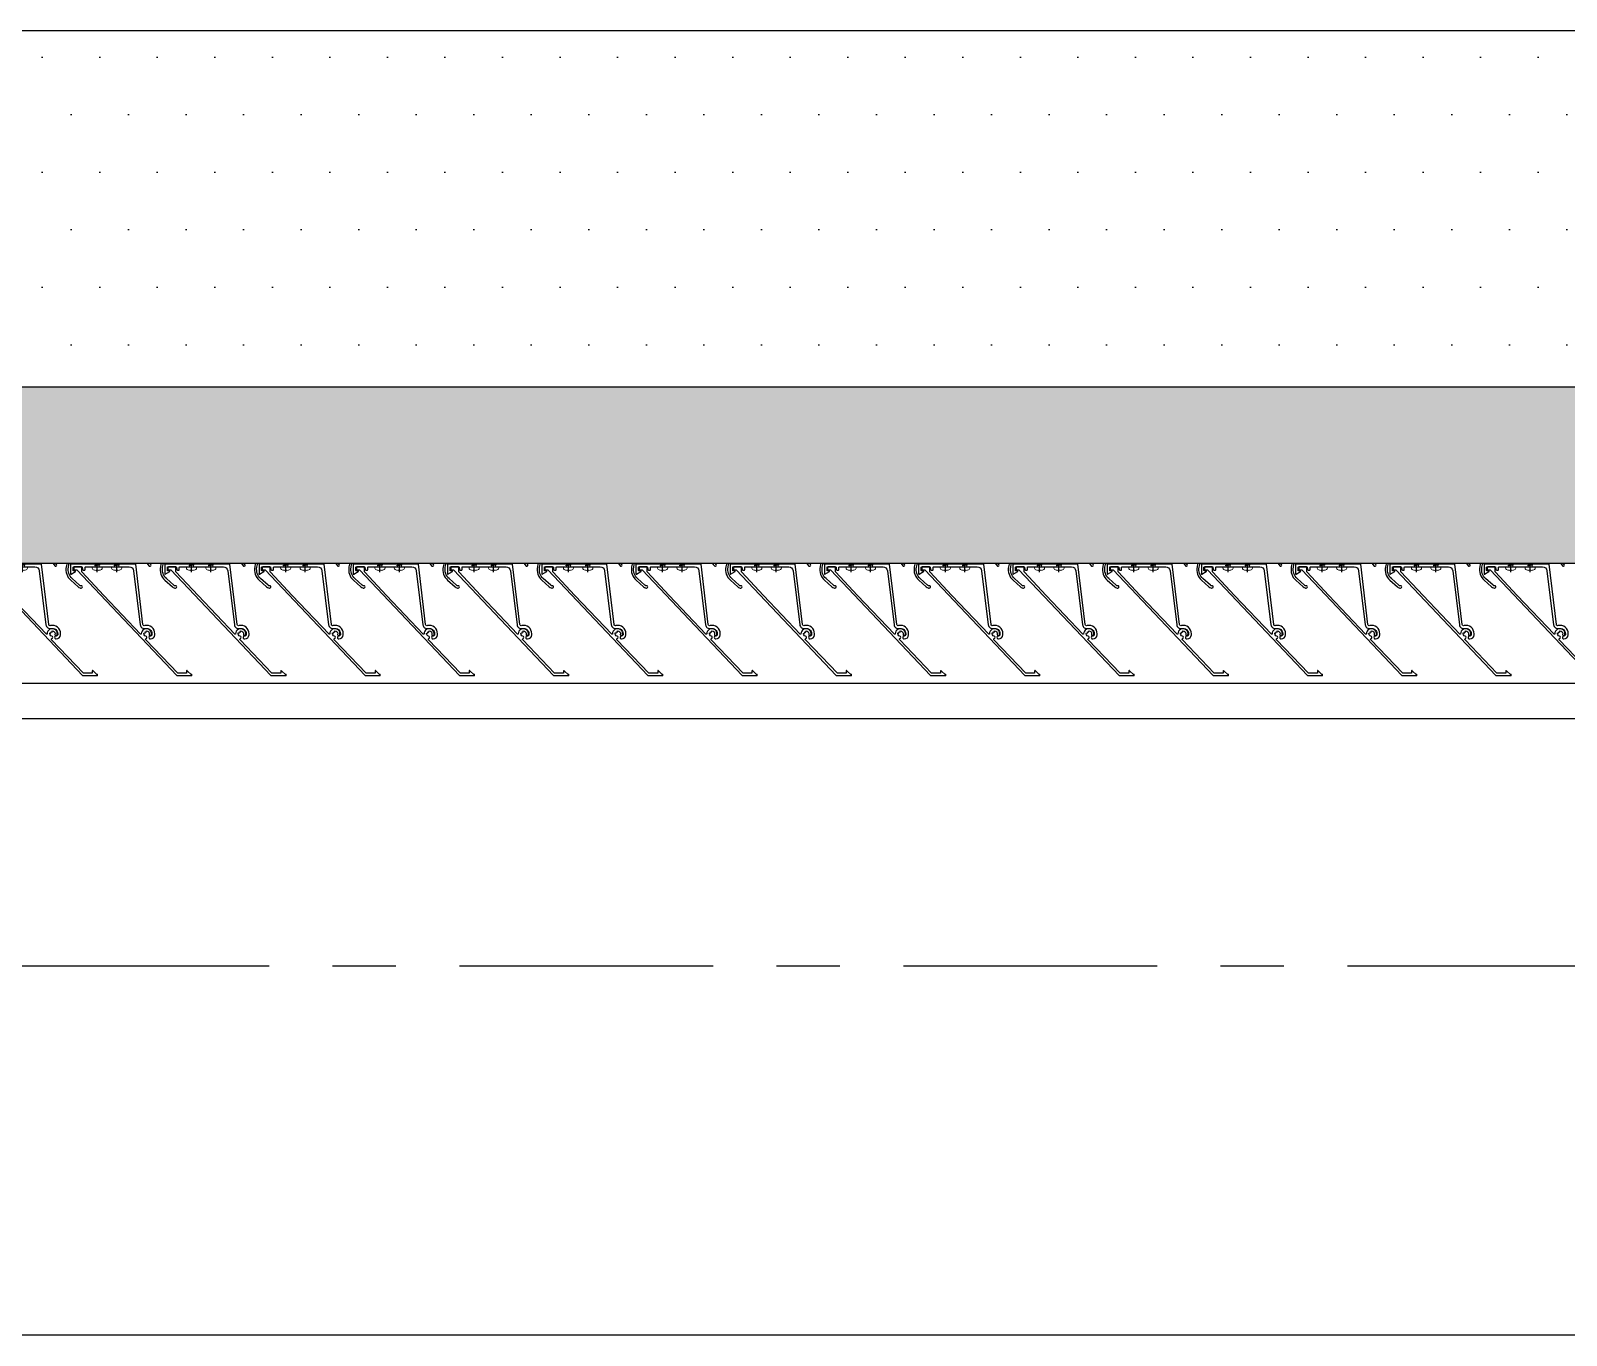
# Model space of a CAD drawing. Header units: millimetres. Extents: x -4391136 to -1798569, y -886572 to -291056.
# Drawn here: x -2462002 to -2460943, y -394066 to -393166 of the extents above; entities that cross this region are included whole.
import ezdxf
from ezdxf.enums import TextEntityAlignment as Align

# ---------------------------------------------------------------- set-up
doc = ezdxf.new("R2010")
doc.units = ezdxf.units.MM
doc.set_wipeout_variables(frame=1)
doc.linetypes.add('CENTER', pattern=[50.8, 31.75, -6.35, 6.35, -6.35])
doc.linetypes.add('TA_GL_000.70000', pattern=[1.925, 0.7, -0.175, 0.175, -0.175, 0.7])
for name, color, linetype in [('000 - 0_SYM_DWG_GRID-BUBBLE_MAIN_COLOR_1', 7, 'Continuous'), ('000 - 0_SYM_DWG_GRIDLINE_MAIN_COLOR_251', 7, 'Continuous'), ('000 - GRID', 7, 'CENTER'), ('010 - ASPG_ACCESSORIES_MAIN_COLOR_1', 7, 'Continuous'), ('010 - ASPG_EXTR_MAIN_COLOR_2', 7, 'Continuous'), ('010 - ASPG_FLASHING_HATCH_', 7, 'Continuous'), ('010 - ASPG_FLASHING_MAIN_COLOR_2', 7, 'Continuous'), ('010 - ASPG_FLASHING_MAIN_COLOR_4', 7, 'Continuous'), ('010 - ASPG_FLASHING_WIPEOUT_', 7, 'Continuous'), ('010 - ASPG_FRAMING_CUT_COLOR_4', 7, 'Continuous'), ('010 - ASPG_FRAMING_HATCH_', 7, 'Continuous'), ('010 - ASPG_FRAMING_MAIN_COLOR_1', 7, 'Continuous'), ('010 - ASPG_FRAMING_MAIN_COLOR_2', 7, 'Continuous'), ('010 - ASPG_FRAMING_SUB_COLOR_2', 7, 'Continuous'), ('010 - ASPG_FRAMING_WIPEOUT_', 7, 'Continuous'), ('_PP-Dim', 7, 'Continuous'), ('BOLT & SCREW', 7, 'Continuous'), ('Center Line', 7, 'CENTER'), ('Xref-C-1-PP17-AR-2214-01-B$0$A-FLOR-E', 7, 'Continuous'), ('Xref-C-1-PP17-AR-2214-01-B$0$A-ROOF', 7, 'Continuous'), ('Xref-C-1-PP17-AR-2214-01-B$0$A-ROOF-OTLN', 7, 'Continuous'), ('Xref-C-1-PP17-AR-2214-01-B$0$S-BEAM', 7, 'Continuous'), ('Xref-C-1-PP17-AR-2214-01-B$0$WALL-E', 7, 'Continuous')]:
    doc.layers.add(name, color=color, linetype=linetype)
doc.layers.add('010 - ASPG_EXTR_DEF_SUB', color=7, linetype='Continuous', plot=False)
doc.layers.add('12-GRID', color=7, linetype='CENTER', lineweight=13)
doc.layers.add('SCREW', color=7, linetype='Continuous', lineweight=5)
doc.styles.add('Arial', font='arial.ttf', dxfattribs={"height": 1500})
doc.styles.add('TA', font='', dxfattribs={"height": 4.5})
doc.styles.get('TA').set_extended_font_data('Cordia New')

# ---------------------------------------------------------------- blocks, each defined once
blk = doc.blocks.new('*U1279')
at = {"layer": '000 - 0_SYM_DWG_GRIDLINE_MAIN_COLOR_251', "color": 7, "linetype": 'ByBlock', "ltscale": 5}
blk.add_line((30, 0), (-560.5, 0), dxfattribs=at)
at = {"color": 7, "style": 'TA', "flags": 1}
blk.add_attdef('LOCATION', (6, -6), '', height=4.5, rotation=270, dxfattribs=at)
at = {"layer": '000 - 0_SYM_DWG_GRID-BUBBLE_MAIN_COLOR_1', "color": 7, "style": 'Arial'}
blk.add_attdef('GRID-HEAD', text='', height=4, rotation=180, dxfattribs=at).set_placement((73.75, 0), align=Align.MIDDLE_CENTER)
blk = doc.blocks.new('W-1-PP17-ENT2_REV00_20260526-152343_LOPF_MAIN_DIMS')
at = {"layer": '000 - GRID', "color": 7, "linetype": 'TA_GL_000.70000', "xscale": 50.00000000000036, "yscale": 50.00000000000036, "zscale": 50.00000000000036, "rotation": 180}
blk.add_blockref('*U1279', (-26525, -10600), dxfattribs=at)
blk = doc.blocks.new('W-1-PP17-ENT2_REV00_20260526-152612_EX_LOPF-1')
at = {"layer": 'Xref-C-1-PP17-AR-2214-01-B$0$A-FLOR-E', "color": 7}
for p, q in [((-15935, -10055), (-12850, -10055)), ((-12700, -10205), (-19734.5, -10205))]:
    blk.add_line(p, q, dxfattribs=at)
at = {"layer": 'Xref-C-1-PP17-AR-2214-01-B$0$A-ROOF', "color": 7}
for p, q in [((-10434.5, -10205), (-19734.5, -10205)), ((-23134.5, -10405), (-10434.5, -10405))]:
    blk.add_line(p, q, dxfattribs=at)
at = {"layer": 'Xref-C-1-PP17-AR-2214-01-B$0$A-ROOF-OTLN', "color": 7}
for p, q in [((-10434.5, -10429.8), (-23159.2, -10429.8)), ((-10434.5, -10855), (-23584.5, -10855))]:
    blk.add_line(p, q, dxfattribs=at)
at = {"layer": 'Xref-C-1-PP17-AR-2214-01-B$0$S-BEAM', "color": 7}
blk.add_line((-19235, -10205), (470, -10205), dxfattribs=at)
at = {"layer": 'Xref-C-1-PP17-AR-2214-01-B$0$WALL-E', "color": 7}
for p, q in [((-15935, -10055), (-12850, -10055)), ((-12700, -10205), (-19734.5, -10205))]:
    blk.add_line(p, q, dxfattribs=at)
blk = doc.blocks.new('*U1994')
at = {"color": 7}
blk.add_wipeout([(0, 0), (5485, 0), (5485, 119.925), (0, 119.925)], dxfattribs=at).dxf.layer = '010 - ASPG_FRAMING_WIPEOUT_'
at = {"layer": '010 - ASPG_FRAMING_MAIN_COLOR_1', "color": 7}
for p, q in [((5485, 119.925), (0, 119.925)), ((0, 114.85), (5485, 114.85)), ((0, 109.54), (5485, 109.54)), ((0, 10.385), (5485, 10.385)), ((0, 5.31), (5485, 5.31)), ((0, 0), (5485, 0))]:
    blk.add_line(p, q, dxfattribs=at)
blk = doc.blocks.new('*U3395')
at = {"layer": '12-GRID', "color": 7, "linetype": 'CENTER'}
for p, q in [((0, -6.2), (0, 2.2)), ((-4.2, -2), (4.2, -2))]:
    blk.add_line(p, q, dxfattribs=at)
at = {"layer": 'BOLT & SCREW', "color": 7}
for p, q in [((-0.6, -1.8), (-1.8, -1.6)), ((-0.6, -2.2), (-1.8, -2.4)), ((-0.5, -1.8), (-0.9, -1.6)), ((-0.5, -2.2), (-0.9, -2.4)), ((-0.2, -1.4), (-0.4, -0.2)), ((-0.2, -1.5), (-0.4, -1.1)), ((-0.2, -2.5), (-0.4, -2.9)), ((-0.2, -2.6), (-0.4, -3.8)), ((0.2, -1.4), (0.4, -0.2)), ((0.2, -1.5), (0.4, -1.1)), ((0.4, -2.9), (0.2, -2.5)), ((0.2, -2.6), (0.4, -3.8)), ((0.5, -1.8), (0.9, -1.6)), ((0.5, -2.2), (0.9, -2.4)), ((0.6, -1.8), (1.8, -1.6)), ((0.6, -2.2), (1.8, -2.4))]:
    blk.add_line(p, q, dxfattribs=at)
for points in [[(-1.8, -1.6), (-0.9, -1.6, 0.414214), (-0.4, -1.1), (-0.4, -0.2), (0.4, -0.2), (0.4, -1.1, 0.414214), (0.9, -1.6), (1.8, -1.6), (1.8, -2.4), (0.9, -2.4, 0.414214), (0.4, -2.9), (0.4, -3.8), (-0.4, -3.8), (-0.4, -2.9, 0.414214), (-0.9, -2.4), (-1.8, -2.4)], [(0.2, -2.5, -0.414214), (0.5, -2.2), (0.6, -2.2), (0.6, -1.8), (0.5, -1.8, -0.414214), (0.2, -1.5), (0.2, -1.4), (-0.2, -1.4), (-0.2, -1.5, -0.414214), (-0.5, -1.8), (-0.6, -1.8), (-0.6, -2.2), (-0.5, -2.2, -0.414214), (-0.2, -2.5), (-0.2, -2.6), (0.2, -2.6)]]:
    blk.add_lwpolyline(points, format="xyb", close=True, dxfattribs=at)
blk.add_circle((0, -2), 3.5, dxfattribs=at)
blk = doc.blocks.new('000_ASPG_TYP_FILES_20260218-010703_FRAME_EXTR_')
at = {"layer": '010 - ASPG_FRAMING_HATCH_'}
h = blk.add_hatch(dxfattribs=at)
h.set_pattern_fill('ANSI32', scale=0.1, angle=180)
edge = h.paths.add_edge_path()
edge.add_line((2, 16), (2, 2))
edge.add_line((2, 2), (39.7, 2))
edge.add_arc((39.7, 1.7), 0.3, 0, 90, ccw=False)
edge.add_line((40, 1.7), (40, 0.3))
edge.add_arc((39.7, 0.3), 0.3, -90, 0, ccw=False)
edge.add_line((39.7, 0), (0.3, 0))
edge.add_arc((0.3, 0.3), 0.3, 180, 270, ccw=False)
edge.add_line((0, 0.3), (0, 17.7))
edge.add_arc((0.3, 17.7), 0.3, 90, 180, ccw=False)
edge.add_line((0.3, 18), (22.6, 18))
edge.add_arc((22.6, 18.5), 0.5, 270, 380.2095)
edge.add_arc((26.2, 19.8), 3.35, 182.0638, 200.2095, ccw=False)
edge.add_arc((23.6, 19.7), 0.76, 2.0638, 182.0638, ccw=False)
edge.add_arc((26.2, 19.8), 1.83, 182.0638, 447.9362)
edge.add_arc((26.3, 22.4), 0.76, 87.9362, 267.9362, ccw=False)
edge.add_arc((26.2, 19.8), 3.35, 69.7905, 87.9362, ccw=False)
edge.add_arc((27.5, 23.4), 0.5, 249.7905, 360)
edge.add_line((28, 23.4), (28, 26.7))
edge.add_line((28, 26.7), (28.5, 27.2))
edge.add_line((28.5, 27.2), (28, 27.7))
edge.add_line((28, 27.7), (28, 38.6))
edge.add_line((28, 38.6), (28.5, 39.1))
edge.add_line((28.5, 39.1), (28, 39.6))
edge.add_line((28, 39.6), (28, 42.9))
edge.add_arc((27.5, 42.9), 0.5, 0, 110.2095)
edge.add_arc((26.2, 46.5), 3.35, 272.0638, 290.2095, ccw=False)
edge.add_arc((26.3, 43.9), 0.76, 92.0638, 272.0638, ccw=False)
edge.add_arc((26.2, 46.5), 1.83, 272.0638, 537.9362)
edge.add_arc((23.6, 46.6), 0.76, 177.9362, 357.9362, ccw=False)
edge.add_arc((26.2, 46.5), 3.35, 159.7905, 177.9362, ccw=False)
edge.add_arc((22.6, 47.8), 0.5, 339.7905, 450)
edge.add_line((22.6, 48.3), (0.3, 48.3))
edge.add_arc((0.3, 48.6), 0.3, 180, 270, ccw=False)
edge.add_line((0, 48.6), (0, 60))
edge.add_arc((0.3, 60), 0.3, 90, 180, ccw=False)
edge.add_line((0.3, 60.3), (5, 60.3))
edge.add_line((5, 60.3), (5, 65))
edge.add_arc((5.3, 65), 0.3, 90, 180, ccw=False)
edge.add_line((5.3, 65.3), (30, 65.3))
edge.add_line((30, 65.3), (30, 63.6))
edge.add_arc((29.7, 63.6), 0.3, -90, 0, ccw=False)
edge.add_line((29.7, 63.3), (7.3, 63.3))
edge.add_arc((7.3, 63), 0.3, 90, 180)
edge.add_line((7, 63), (7, 58.3))
edge.add_line((7, 58.3), (2.3, 58.3))
edge.add_arc((2.3, 58), 0.3, 90, 180)
edge.add_line((2, 58), (2, 50.6))
edge.add_arc((2.3, 50.6), 0.3, 180, 270)
edge.add_line((2.3, 50.3), (29.7, 50.3))
edge.add_arc((29.7, 50), 0.3, 0, 90, ccw=False)
edge.add_line((30, 50), (30, 26.7))
edge.add_line((30, 26.7), (30, 16.3))
edge.add_arc((29.7, 16.3), 0.3, -90, 0, ccw=False)
edge.add_line((29.7, 16), (2, 16))
at = {"layer": '010 - ASPG_FRAMING_CUT_COLOR_4', "color": 7}
blk.add_lwpolyline([(2, 16), (2, 2), (39.7, 2, -0.414214), (40, 1.7), (40, 0.3, -0.414214), (39.7, 0), (0.3, 0, -0.414214), (0, 0.3), (0, 17.7, -0.414214), (0.3, 18), (22.6, 18, 0.52173), (23, 18.7, -0.079342), (22.8, 19.7, -1), (24.3, 19.8, 2.296346), (26.2, 21.7, -1), (26.3, 23.2, -0.079342), (27.3, 23, 0.52173), (28, 23.4), (28, 26.7), (28.5, 27.2), (28, 27.7), (28, 38.6), (28.5, 39.1), (28, 39.6), (28, 42.9, 0.52173), (27.3, 43.3, -0.079342), (26.3, 43.1, -1), (26.2, 44.6, 2.296346), (24.3, 46.5, -1), (22.8, 46.6, -0.079342), (23, 47.6, 0.52173), (22.6, 48.3), (0.3, 48.3, -0.414214), (0, 48.6), (0, 60, -0.414214), (0.3, 60.3), (5, 60.3), (5, 65, -0.414214), (5.3, 65.3), (30, 65.3), (30, 63.6, -0.414214), (29.7, 63.3), (7.3, 63.3, 0.414214), (7, 63), (7, 58.3), (2.3, 58.3, 0.414214), (2, 58), (2, 50.6, 0.414214), (2.3, 50.3), (29.7, 50.3, -0.414214), (30, 50), (30, 26.7), (30, 16.3, -0.414214), (29.7, 16)], format="xyb", close=True, dxfattribs=at)
at = {"color": 7}
for p in [(26.2, 48.5), (26.2, 21.8)]:
    blk.add_blockref('*U3395', p, dxfattribs=at)
blk = doc.blocks.new('PZG35-9D5')
at = {"layer": 'Center Line', "color": 7}
blk.add_line((0, 3.7), (0, -10.5), dxfattribs=at)
at = {"layer": 'SCREW', "color": 7}
for p, q in [((-1.4, 0), (-1.4, -1.1)), ((1.4, 0), (1.4, -0.6)), ((-1.9, -1.4), (1.9, -0.9)), ((-1.9, -1.4), (-1.4, -1.1)), ((-1.9, -1.4), (-1.4, -1.7)), ((-1.9, -2.7), (1.9, -2.2)), ((-1.9, -2.7), (-1.4, -2.4)), ((-1.9, -2.7), (-1.4, -3)), ((-1.9, -4), (-1.4, -3.7)), ((-1.9, -4), (-1, -3.9)), ((-1.9, -4), (-1.4, -4.3)), ((-1.4, -1.1), (1.4, -0.6)), ((-1.4, -1.7), (1.4, -1.2)), ((-1.4, -1.7), (-1.4, -2.4)), ((-1.4, -2.4), (1.4, -1.9)), ((-1.4, -3), (1.4, -2.5)), ((-1.4, -3), (-1.4, -3.7)), ((-1.4, -3.7), (-0.8, -3.6)), ((-1.4, -4.3), (-1.4, -8.1)), ((-1.4, -4.3), (-1.2, -4.3)), ((0, -9.5), (-1.4, -8.1)), ((0, -9.5), (1.4, -8.1)), ((0.6, -3.3), (1.4, -3.2)), ((0.7, -3.7), (1.9, -3.5)), ((0.7, -3.9), (1.4, -3.8)), ((0.7, -4.6), (1.4, -4.5)), ((0.7, -5), (1.9, -4.8)), ((0.7, -5.2), (1.4, -5.1)), ((1.9, -0.9), (1.4, -0.6)), ((1.9, -0.9), (1.4, -1.2)), ((1.4, -1.2), (1.4, -1.9)), ((1.9, -2.2), (1.4, -1.9)), ((1.9, -2.2), (1.4, -2.5)), ((1.4, -2.5), (1.4, -3.2)), ((1.9, -3.5), (1.4, -3.2)), ((1.9, -3.5), (1.4, -3.8)), ((1.4, -3.8), (1.4, -4.5)), ((1.9, -4.8), (1.4, -4.5)), ((1.9, -4.8), (1.4, -5.1)), ((1.4, -5.1), (1.4, -8.1))]:
    blk.add_line(p, q, dxfattribs=at)
blk.add_lwpolyline([(0, -9.5), (0.7, -5.2), (0.7, -3.6, 0.417657), (0.4, -3.3, 0.108102), (-0.8, -3.6), (-1.4, -4.7)], format="xyb", dxfattribs=at)
blk = doc.blocks.new('*U3396')
at = {"layer": 'SCREW', "color": 7}
blk.add_lwpolyline([(3, 1.8, 0.09906), (0.8, 2.5), (0.8, 2.3), (-0.8, 2.3), (-0.8, 2.5, 0.09906), (-3, 1.8, 0.266588), (-3.5, 1), (-3.5, 0.2, 0.414214), (-3.3, 0), (3.3, 0, 0.414214), (3.5, 0.2), (3.5, 1, 0.266588)], format="xyb", close=True, dxfattribs=at)
blk.add_blockref('PZG35-9D5', (0, 0), dxfattribs=at)
blk = doc.blocks.new('*U3399')
at = {"color": 7}
blk.add_point((0, 0), dxfattribs=at)
at = {"layer": '010 - ASPG_ACCESSORIES_MAIN_COLOR_1', "color": 7}
blk.add_lwpolyline([(-39.7, -0.6, 0.414214), (-40, -0.9), (-40, -7.4, 0.57735), (-39.7, -7.6), (-36.6, -5.8, 0.767327), (-36.8, -5.3), (-37.9, -5.3, -0.414214), (-38.2, -5), (-38.2, -2.8, -0.414214), (-38, -2.6), (-32.2, -2.6, -0.388879), (-32, -2.8), (-31.8, -4.3, 0.388879), (-31.3, -4.8), (-30.3, -4.8, 0.414214), (-30, -4.5), (-30, -2.9, -0.414214), (-29.7, -2.6), (0.4, -2.6, -0.378969), (3.4, -5.2), (8, -42.5, 0.446593), (11.6, -45.1, -0.489802), (16.1, -48.7), (16.1, -49.4, -0.18248), (15.8, -50, -0.267949), (15.3, -50.2, 1.122115), (15.1, -52.3, 0.405004), (18.1, -49.4), (18.1, -48.7, 0.489805), (11.2, -43.1, -0.446597), (9.9, -42.3), (4.9, -0.8, 0.364176), (4.6, -0.6)], format="xyb", close=True, dxfattribs=at)
at = {"layer": '010 - ASPG_EXTR_DEF_SUB', "color": 7}
for p in [(-40, -0.5), (43.4, -76.9), (43.4, -77.5)]:
    blk.add_point(p, dxfattribs=at)
at = {"layer": '010 - ASPG_EXTR_MAIN_COLOR_2', "color": 7}
blk.add_lwpolyline([(11.4, -48.2), (11.5, -47.4), (12.2, -47.6), (12.3, -46.8, -0.535538), (14.2, -49.2, 0.991572), (15.7, -49.6, 1.157025), (8.8, -48.8, -0.688558), (8.3, -49), (-17.1, -22.2), (-32.3, -6.1), (-32.3, -2.9, 0.414312), (-32.6, -2.6), (-37.5, -2.6, 0.414116), (-37.8, -2.9), (-37.8, -4.3, 0.414214), (-37.5, -4.6), (-36, -4.6, -0.205895), (-35.8, -4.7), (33.2, -77.5), (43.1, -77.5, 0.668179), (43.4, -77), (40.5, -74.2, 0.668179), (40, -74.4), (40, -76), (33.9, -76), (11.9, -52.8, -0.558354), (12.1, -52, 0.766275), (12, -50.4, -0.438583), (10.7, -48.1)], format="xyb", close=True, dxfattribs=at)
at = {"layer": 'SCREW', "color": 7, "rotation": 180}
for p in [(-21.6, -2.5), (-8.2, -2.5)]:
    blk.add_blockref('*U3396', p, dxfattribs=at)
blk = doc.blocks.new('*U3050')
at = {"color": 7}
blk.add_wipeout([(1440, 4), (60, 4), (60, 69.3), (1440, 69.3)], dxfattribs=at).dxf.layer = '010 - ASPG_FRAMING_WIPEOUT_'
at = {"layer": '010 - ASPG_FRAMING_MAIN_COLOR_2', "color": 7}
blk.add_lwpolyline([(1410, 69.3), (90, 69.3), (90, 6), (1410, 6)], close=True, dxfattribs=at)
at = {"layer": '010 - ASPG_FRAMING_SUB_COLOR_2', "color": 7}
for points in [[(1440, 4), (60, 4), (60, 69.3), (1440, 69.3)], [(60, 2), (60, 4), (1440, 4), (1440, 2)]]:
    blk.add_lwpolyline(points, close=True, dxfattribs=at)
at = {"color": 7, "xscale": -1, "rotation": 180}
for p in [(91.8, 69.3), (156.8, 69.3), (221.8, 69.3), (286.8, 69.3), (351.8, 69.3), (416.8, 69.3), (481.8, 69.3), (546.8, 69.3), (611.8, 69.3), (676.8, 69.3), (741.8, 69.3), (806.8, 69.3), (871.8, 69.3), (936.8, 69.3), (1001.8, 69.3), (1066.8, 69.3), (1131.8, 69.3)]:
    blk.add_blockref('*U3399', p, dxfattribs=at)
at = {"color": 7}
blk.add_blockref('000_ASPG_TYP_FILES_20260218-010703_FRAME_EXTR_', (60, 4), dxfattribs=at)
blk = doc.blocks.new('W-1-PP17-ENT2_REV00_20260528-225335_ASPG_UPPF')
at = {"color": 7}
blk.add_blockref('*U1994', (-16285, -10205), dxfattribs=at)
at = {"color": 7, "xscale": -1, "zscale": -1, "rotation": 180}
blk.add_blockref('*U3050', (-14935, -10253), dxfattribs=at)
blk = doc.blocks.new('*U3043')
at = {"layer": '010 - ASPG_EXTR_DEF_SUB', "color": 7}
for p in [(0, 0), (65, 0), (130, 0), (195, 0), (260, 0), (325, 0), (390, 0), (455, 0), (520, 0), (585, 0), (650, 0), (715, 0), (780, 0), (845, 0), (910, 0), (975, 0)]:
    blk.add_point(p, dxfattribs=at)
at = {"layer": '010 - ASPG_EXTR_MAIN_COLOR_2', "color": 7}
for points in [[(30.8, 70.1, 0.433659), (30.5, 69.7), (30.8, 64, 0.082069), (30.9, 63.9, 0.720654), (32.3, 64, 0.079224), (32.3, 64.1), (32.1, 68.1, -0.433659), (32.5, 68.6), (40.9, 68.6, -0.607385), (41.4, 67.6, -0.045829), (22.8, 45.8, -0.560492), (22.3, 45.9, 0.31786), (19.2, 48.2, 0.953288), (19.1, 46.7, -2.423004), (17.3, 44.9, 0.952315), (15.7, 44.8, 0.300821), (17.9, 41.8, -0.560492), (18, 41.3, -0.019425), (8.6, 33.5, -0.552501), (8.1, 33.6, 0.344461), (5, 36.3, 0.952015), (4.9, 34.8, -2.423186), (3, 33, 0.952015), (1.5, 32.8, 0.2854), (3.5, 29.9, -0.553378), (3.6, 29.4, 0.030674), (-11.5, 15.1, 0.4171), (-10.9, 5.3, 0.935553), (-9.9, 6.4, -0.43441), (-10.2, 14.3, -0.014998), (-3.1, 21.5, -0.738349), (-0.1, 19.8, 0.004917), (-3.2, 4.8, 0.263611), (-0.1, -4.5), (5, -9.1, 0.125884), (6.3, -9.8, 0.044275), (7.1, -9.9, 1.107655), (7.1, -8.3, -0.215596), (6, -8), (0.9, -3.3, -0.263611), (-1.7, 4.5, -0.004855), (1.3, 19.3, 0.23396), (0.8, 22, -0.24081), (0.7, 24.9, -0.104157), (0.8, 25), (3, 26.9, -0.229021), (5.7, 26.9, -0.381721), (10.3, 9.1, 0.977382), (11.6, 8.4, 0.361105), (7.4, 27.5, -0.496126), (7.4, 30.7, 0.003188), (9.1, 31.9, -0.002827), (10.6, 33.1, 0.077048), (43.7, 68.4, -0.247674), (44, 68.6), (46, 68.6, -0.044131), (46.5, 68.5, -0.125846), (49, 67.2, -0.098851), (49.8, 66, -0.205828), (49.8, 61.2, -0.115116), (46.4, 57.2, 0.822373), (47.5, 56.1, 0.109185), (51.1, 60.6, 0.208323), (51.2, 66.6, 0.100528), (50, 68.3, 0.145116), (46.3, 70.1)], [(95.8, 70.1, 0.433659), (95.5, 69.7), (95.8, 64, 0.082069), (95.9, 63.9, 0.720654), (97.3, 64, 0.079224), (97.3, 64.1), (97.1, 68.1, -0.433659), (97.5, 68.6), (105.9, 68.6, -0.607385), (106.4, 67.6, -0.045829), (87.8, 45.8, -0.560492), (87.3, 45.9, 0.31786), (84.2, 48.2, 0.953288), (84.1, 46.7, -2.423004), (82.3, 44.9, 0.952315), (80.7, 44.8, 0.300821), (82.9, 41.8, -0.560492), (83, 41.3, -0.019425), (73.6, 33.5, -0.552501), (73.1, 33.6, 0.344461), (70, 36.3, 0.952015), (69.9, 34.8, -2.423186), (68, 33, 0.952015), (66.5, 32.8, 0.2854), (68.5, 29.9, -0.553378), (68.6, 29.4, 0.030674), (53.5, 15.1, 0.4171), (54.1, 5.3, 0.935553), (55.1, 6.4, -0.43441), (54.8, 14.3, -0.014998), (61.9, 21.5, -0.738349), (64.9, 19.8, 0.004917), (61.8, 4.8, 0.263611), (64.9, -4.5), (70, -9.1, 0.125884), (71.3, -9.8, 0.044275), (72.1, -9.9, 1.107655), (72.1, -8.3, -0.215596), (71, -8), (65.9, -3.3, -0.263611), (63.3, 4.5, -0.004855), (66.3, 19.3, 0.23396), (65.8, 22, -0.24081), (65.7, 24.9, -0.104157), (65.8, 25), (68, 26.9, -0.229021), (70.7, 26.9, -0.381721), (75.3, 9.1, 0.977382), (76.6, 8.4, 0.361105), (72.4, 27.5, -0.496126), (72.4, 30.7, 0.003188), (74.1, 31.9, -0.002827), (75.6, 33.1, 0.077048), (108.7, 68.4, -0.247674), (109, 68.6), (111, 68.6, -0.044131), (111.5, 68.5, -0.125846), (114, 67.2, -0.098851), (114.8, 66, -0.205828), (114.8, 61.2, -0.115116), (111.4, 57.2, 0.822373), (112.5, 56.1, 0.109185), (116.1, 60.6, 0.208323), (116.2, 66.6, 0.100528), (115, 68.3, 0.145116), (111.3, 70.1)], [(160.8, 70.1, 0.433659), (160.5, 69.7), (160.8, 64, 0.082069), (160.9, 63.9, 0.720654), (162.3, 64, 0.079224), (162.3, 64.1), (162.1, 68.1, -0.433659), (162.5, 68.6), (170.9, 68.6, -0.607385), (171.4, 67.6, -0.045829), (152.8, 45.8, -0.560492), (152.3, 45.9, 0.31786), (149.2, 48.2, 0.953288), (149.1, 46.7, -2.423004), (147.3, 44.9, 0.952315), (145.7, 44.8, 0.300821), (147.9, 41.8, -0.560492), (148, 41.3, -0.019425), (138.6, 33.5, -0.552501), (138.1, 33.6, 0.344461), (135, 36.3, 0.952015), (134.9, 34.8, -2.423186), (133, 33, 0.952015), (131.5, 32.8, 0.2854), (133.5, 29.9, -0.553378), (133.6, 29.4, 0.030674), (118.5, 15.1, 0.4171), (119.1, 5.3, 0.935553), (120.1, 6.4, -0.43441), (119.8, 14.3, -0.014998), (126.9, 21.5, -0.738349), (129.9, 19.8, 0.004917), (126.8, 4.8, 0.263611), (129.9, -4.5), (135, -9.1, 0.125884), (136.3, -9.8, 0.044275), (137.1, -9.9, 1.107655), (137.1, -8.3, -0.215596), (136, -8), (130.9, -3.3, -0.263611), (128.3, 4.5, -0.004855), (131.3, 19.3, 0.23396), (130.8, 22, -0.24081), (130.7, 24.9, -0.104157), (130.8, 25), (133, 26.9, -0.229021), (135.7, 26.9, -0.381721), (140.3, 9.1, 0.977382), (141.6, 8.4, 0.361105), (137.4, 27.5, -0.496126), (137.4, 30.7, 0.003188), (139.1, 31.9, -0.002827), (140.6, 33.1, 0.077048), (173.7, 68.4, -0.247674), (174, 68.6), (176, 68.6, -0.044131), (176.5, 68.5, -0.125846), (179, 67.2, -0.098851), (179.8, 66, -0.205828), (179.8, 61.2, -0.115116), (176.4, 57.2, 0.822373), (177.5, 56.1, 0.109185), (181.1, 60.6, 0.208323), (181.2, 66.6, 0.100528), (180, 68.3, 0.145116), (176.3, 70.1)], [(225.8, 70.1, 0.433659), (225.5, 69.7), (225.8, 64, 0.082069), (225.9, 63.9, 0.720654), (227.3, 64, 0.079224), (227.3, 64.1), (227.1, 68.1, -0.433659), (227.5, 68.6), (235.9, 68.6, -0.607385), (236.4, 67.6, -0.045829), (217.8, 45.8, -0.560492), (217.3, 45.9, 0.31786), (214.2, 48.2, 0.953288), (214.1, 46.7, -2.423004), (212.3, 44.9, 0.952315), (210.7, 44.8, 0.300821), (212.9, 41.8, -0.560492), (213, 41.3, -0.019425), (203.6, 33.5, -0.552501), (203.1, 33.6, 0.344461), (200, 36.3, 0.952015), (199.9, 34.8, -2.423186), (198, 33, 0.952015), (196.5, 32.8, 0.2854), (198.5, 29.9, -0.553378), (198.6, 29.4, 0.030674), (183.5, 15.1, 0.4171), (184.1, 5.3, 0.935553), (185.1, 6.4, -0.43441), (184.8, 14.3, -0.014998), (191.9, 21.5, -0.738349), (194.9, 19.8, 0.004917), (191.8, 4.8, 0.263611), (194.9, -4.5), (200, -9.1, 0.125884), (201.3, -9.8, 0.044275), (202.1, -9.9, 1.107655), (202.1, -8.3, -0.215596), (201, -8), (195.9, -3.3, -0.263611), (193.3, 4.5, -0.004855), (196.3, 19.3, 0.23396), (195.8, 22, -0.24081), (195.7, 24.9, -0.104157), (195.8, 25), (198, 26.9, -0.229021), (200.7, 26.9, -0.381721), (205.3, 9.1, 0.977382), (206.6, 8.4, 0.361105), (202.4, 27.5, -0.496126), (202.4, 30.7, 0.003188), (204.1, 31.9, -0.002827), (205.6, 33.1, 0.077048), (238.7, 68.4, -0.247674), (239, 68.6), (241, 68.6, -0.044131), (241.5, 68.5, -0.125846), (244, 67.2, -0.098851), (244.8, 66, -0.205828), (244.8, 61.2, -0.115116), (241.4, 57.2, 0.822373), (242.5, 56.1, 0.109185), (246.1, 60.6, 0.208323), (246.2, 66.6, 0.100528), (245, 68.3, 0.145116), (241.3, 70.1)], [(290.8, 70.1, 0.433659), (290.5, 69.7), (290.8, 64, 0.082069), (290.9, 63.9, 0.720654), (292.3, 64, 0.079224), (292.3, 64.1), (292.1, 68.1, -0.433659), (292.5, 68.6), (300.9, 68.6, -0.607385), (301.4, 67.6, -0.045829), (282.8, 45.8, -0.560492), (282.3, 45.9, 0.31786), (279.2, 48.2, 0.953288), (279.1, 46.7, -2.423004), (277.3, 44.9, 0.952315), (275.7, 44.8, 0.300821), (277.9, 41.8, -0.560492), (278, 41.3, -0.019425), (268.6, 33.5, -0.552501), (268.1, 33.6, 0.344461), (265, 36.3, 0.952015), (264.9, 34.8, -2.423186), (263, 33, 0.952015), (261.5, 32.8, 0.2854), (263.5, 29.9, -0.553378), (263.6, 29.4, 0.030674), (248.5, 15.1, 0.4171), (249.1, 5.3, 0.935553), (250.1, 6.4, -0.43441), (249.8, 14.3, -0.014998), (256.9, 21.5, -0.738349), (259.9, 19.8, 0.004917), (256.8, 4.8, 0.263611), (259.9, -4.5), (265, -9.1, 0.125884), (266.3, -9.8, 0.044275), (267.1, -9.9, 1.107655), (267.1, -8.3, -0.215596), (266, -8), (260.9, -3.3, -0.263611), (258.3, 4.5, -0.004855), (261.3, 19.3, 0.23396), (260.8, 22, -0.24081), (260.7, 24.9, -0.104157), (260.8, 25), (263, 26.9, -0.229021), (265.7, 26.9, -0.381721), (270.3, 9.1, 0.977382), (271.6, 8.4, 0.361105), (267.4, 27.5, -0.496126), (267.4, 30.7, 0.003188), (269.1, 31.9, -0.002827), (270.6, 33.1, 0.077048), (303.7, 68.4, -0.247674), (304, 68.6), (306, 68.6, -0.044131), (306.5, 68.5, -0.125846), (309, 67.2, -0.098851), (309.8, 66, -0.205828), (309.8, 61.2, -0.115116), (306.4, 57.2, 0.822373), (307.5, 56.1, 0.109185), (311.1, 60.6, 0.208323), (311.2, 66.6, 0.100528), (310, 68.3, 0.145116), (306.3, 70.1)], [(355.8, 70.1, 0.433659), (355.5, 69.7), (355.8, 64, 0.082069), (355.9, 63.9, 0.720654), (357.3, 64, 0.079224), (357.3, 64.1), (357.1, 68.1, -0.433659), (357.5, 68.6), (365.9, 68.6, -0.607385), (366.4, 67.6, -0.045829), (347.8, 45.8, -0.560492), (347.3, 45.9, 0.31786), (344.2, 48.2, 0.953288), (344.1, 46.7, -2.423004), (342.3, 44.9, 0.952315), (340.7, 44.8, 0.300821), (342.9, 41.8, -0.560492), (343, 41.3, -0.019425), (333.6, 33.5, -0.552501), (333.1, 33.6, 0.344461), (330, 36.3, 0.952015), (329.9, 34.8, -2.423186), (328, 33, 0.952015), (326.5, 32.8, 0.2854), (328.5, 29.9, -0.553378), (328.6, 29.4, 0.030674), (313.5, 15.1, 0.4171), (314.1, 5.3, 0.935553), (315.1, 6.4, -0.43441), (314.8, 14.3, -0.014998), (321.9, 21.5, -0.738349), (324.9, 19.8, 0.004917), (321.8, 4.8, 0.263611), (324.9, -4.5), (330, -9.1, 0.125884), (331.3, -9.8, 0.044275), (332.1, -9.9, 1.107655), (332.1, -8.3, -0.215596), (331, -8), (325.9, -3.3, -0.263611), (323.3, 4.5, -0.004855), (326.3, 19.3, 0.23396), (325.8, 22, -0.24081), (325.7, 24.9, -0.104157), (325.8, 25), (328, 26.9, -0.229021), (330.7, 26.9, -0.381721), (335.3, 9.1, 0.977382), (336.6, 8.4, 0.361105), (332.4, 27.5, -0.496126), (332.4, 30.7, 0.003188), (334.1, 31.9, -0.002827), (335.6, 33.1, 0.077048), (368.7, 68.4, -0.247674), (369, 68.6), (371, 68.6, -0.044131), (371.5, 68.5, -0.125846), (374, 67.2, -0.098851), (374.8, 66, -0.205828), (374.8, 61.2, -0.115116), (371.4, 57.2, 0.822373), (372.5, 56.1, 0.109185), (376.1, 60.6, 0.208323), (376.2, 66.6, 0.100528), (375, 68.3, 0.145116), (371.3, 70.1)], [(420.8, 70.1, 0.433659), (420.5, 69.7), (420.8, 64, 0.082069), (420.9, 63.9, 0.720654), (422.3, 64, 0.079224), (422.3, 64.1), (422.1, 68.1, -0.433659), (422.5, 68.6), (430.9, 68.6, -0.607385), (431.4, 67.6, -0.045829), (412.8, 45.8, -0.560492), (412.3, 45.9, 0.31786), (409.2, 48.2, 0.953288), (409.1, 46.7, -2.423004), (407.3, 44.9, 0.952315), (405.7, 44.8, 0.300821), (407.9, 41.8, -0.560492), (408, 41.3, -0.019425), (398.6, 33.5, -0.552501), (398.1, 33.6, 0.344461), (395, 36.3, 0.952015), (394.9, 34.8, -2.423186), (393, 33, 0.952015), (391.5, 32.8, 0.2854), (393.5, 29.9, -0.553378), (393.6, 29.4, 0.030674), (378.5, 15.1, 0.4171), (379.1, 5.3, 0.935553), (380.1, 6.4, -0.43441), (379.8, 14.3, -0.014998), (386.9, 21.5, -0.738349), (389.9, 19.8, 0.004917), (386.8, 4.8, 0.263611), (389.9, -4.5), (395, -9.1, 0.125884), (396.3, -9.8, 0.044275), (397.1, -9.9, 1.107655), (397.1, -8.3, -0.215596), (396, -8), (390.9, -3.3, -0.263611), (388.3, 4.5, -0.004855), (391.3, 19.3, 0.23396), (390.8, 22, -0.24081), (390.7, 24.9, -0.104157), (390.8, 25), (393, 26.9, -0.229021), (395.7, 26.9, -0.381721), (400.3, 9.1, 0.977382), (401.6, 8.4, 0.361105), (397.4, 27.5, -0.496126), (397.4, 30.7, 0.003188), (399.1, 31.9, -0.002827), (400.6, 33.1, 0.077048), (433.7, 68.4, -0.247674), (434, 68.6), (436, 68.6, -0.044131), (436.5, 68.5, -0.125846), (439, 67.2, -0.098851), (439.8, 66, -0.205828), (439.8, 61.2, -0.115116), (436.4, 57.2, 0.822373), (437.5, 56.1, 0.109185), (441.1, 60.6, 0.208323), (441.2, 66.6, 0.100528), (440, 68.3, 0.145116), (436.3, 70.1)], [(485.8, 70.1, 0.433659), (485.5, 69.7), (485.8, 64, 0.082069), (485.9, 63.9, 0.720654), (487.3, 64, 0.079224), (487.3, 64.1), (487.1, 68.1, -0.433659), (487.5, 68.6), (495.9, 68.6, -0.607385), (496.4, 67.6, -0.045829), (477.8, 45.8, -0.560492), (477.3, 45.9, 0.31786), (474.2, 48.2, 0.953288), (474.1, 46.7, -2.423004), (472.3, 44.9, 0.952315), (470.7, 44.8, 0.300821), (472.9, 41.8, -0.560492), (473, 41.3, -0.019425), (463.6, 33.5, -0.552501), (463.1, 33.6, 0.344461), (460, 36.3, 0.952015), (459.9, 34.8, -2.423186), (458, 33, 0.952015), (456.5, 32.8, 0.2854), (458.5, 29.9, -0.553378), (458.6, 29.4, 0.030674), (443.5, 15.1, 0.4171), (444.1, 5.3, 0.935553), (445.1, 6.4, -0.43441), (444.8, 14.3, -0.014998), (451.9, 21.5, -0.738349), (454.9, 19.8, 0.004917), (451.8, 4.8, 0.263611), (454.9, -4.5), (460, -9.1, 0.125884), (461.3, -9.8, 0.044275), (462.1, -9.9, 1.107655), (462.1, -8.3, -0.215596), (461, -8), (455.9, -3.3, -0.263611), (453.3, 4.5, -0.004855), (456.3, 19.3, 0.23396), (455.8, 22, -0.24081), (455.7, 24.9, -0.104157), (455.8, 25), (458, 26.9, -0.229021), (460.7, 26.9, -0.381721), (465.3, 9.1, 0.977382), (466.6, 8.4, 0.361105), (462.4, 27.5, -0.496126), (462.4, 30.7, 0.003188), (464.1, 31.9, -0.002827), (465.6, 33.1, 0.077048), (498.7, 68.4, -0.247674), (499, 68.6), (501, 68.6, -0.044131), (501.5, 68.5, -0.125846), (504, 67.2, -0.098851), (504.8, 66, -0.205828), (504.8, 61.2, -0.115116), (501.4, 57.2, 0.822373), (502.5, 56.1, 0.109185), (506.1, 60.6, 0.208323), (506.2, 66.6, 0.100528), (505, 68.3, 0.145116), (501.3, 70.1)], [(550.8, 70.1, 0.433659), (550.5, 69.7), (550.8, 64, 0.082069), (550.9, 63.9, 0.720654), (552.3, 64, 0.079224), (552.3, 64.1), (552.1, 68.1, -0.433659), (552.5, 68.6), (560.9, 68.6, -0.607385), (561.4, 67.6, -0.045829), (542.8, 45.8, -0.560492), (542.3, 45.9, 0.31786), (539.2, 48.2, 0.953288), (539.1, 46.7, -2.423004), (537.3, 44.9, 0.952315), (535.7, 44.8, 0.300821), (537.9, 41.8, -0.560492), (538, 41.3, -0.019425), (528.6, 33.5, -0.552501), (528.1, 33.6, 0.344461), (525, 36.3, 0.952015), (524.9, 34.8, -2.423186), (523, 33, 0.952015), (521.5, 32.8, 0.2854), (523.5, 29.9, -0.553378), (523.6, 29.4, 0.030674), (508.5, 15.1, 0.4171), (509.1, 5.3, 0.935553), (510.1, 6.4, -0.43441), (509.8, 14.3, -0.014998), (516.9, 21.5, -0.738349), (519.9, 19.8, 0.004917), (516.8, 4.8, 0.263611), (519.9, -4.5), (525, -9.1, 0.125884), (526.3, -9.8, 0.044275), (527.1, -9.9, 1.107655), (527.1, -8.3, -0.215596), (526, -8), (520.9, -3.3, -0.263611), (518.3, 4.5, -0.004855), (521.3, 19.3, 0.23396), (520.8, 22, -0.24081), (520.7, 24.9, -0.104157), (520.8, 25), (523, 26.9, -0.229021), (525.7, 26.9, -0.381721), (530.3, 9.1, 0.977382), (531.6, 8.4, 0.361105), (527.4, 27.5, -0.496126), (527.4, 30.7, 0.003188), (529.1, 31.9, -0.002827), (530.6, 33.1, 0.077048), (563.7, 68.4, -0.247674), (564, 68.6), (566, 68.6, -0.044131), (566.5, 68.5, -0.125846), (569, 67.2, -0.098851), (569.8, 66, -0.205828), (569.8, 61.2, -0.115116), (566.4, 57.2, 0.822373), (567.5, 56.1, 0.109185), (571.1, 60.6, 0.208323), (571.2, 66.6, 0.100528), (570, 68.3, 0.145116), (566.3, 70.1)], [(615.8, 70.1, 0.433659), (615.5, 69.7), (615.8, 64, 0.082069), (615.9, 63.9, 0.720654), (617.3, 64, 0.079224), (617.3, 64.1), (617.1, 68.1, -0.433659), (617.5, 68.6), (625.9, 68.6, -0.607385), (626.4, 67.6, -0.045829), (607.8, 45.8, -0.560492), (607.3, 45.9, 0.31786), (604.2, 48.2, 0.953288), (604.1, 46.7, -2.423004), (602.3, 44.9, 0.952315), (600.7, 44.8, 0.300821), (602.9, 41.8, -0.560492), (603, 41.3, -0.019425), (593.6, 33.5, -0.552501), (593.1, 33.6, 0.344461), (590, 36.3, 0.952015), (589.9, 34.8, -2.423186), (588, 33, 0.952015), (586.5, 32.8, 0.2854), (588.5, 29.9, -0.553378), (588.6, 29.4, 0.030674), (573.5, 15.1, 0.4171), (574.1, 5.3, 0.935553), (575.1, 6.4, -0.43441), (574.8, 14.3, -0.014998), (581.9, 21.5, -0.738349), (584.9, 19.8, 0.004917), (581.8, 4.8, 0.263611), (584.9, -4.5), (590, -9.1, 0.125884), (591.3, -9.8, 0.044275), (592.1, -9.9, 1.107655), (592.1, -8.3, -0.215596), (591, -8), (585.9, -3.3, -0.263611), (583.3, 4.5, -0.004855), (586.3, 19.3, 0.23396), (585.8, 22, -0.24081), (585.7, 24.9, -0.104157), (585.8, 25), (588, 26.9, -0.229021), (590.7, 26.9, -0.381721), (595.3, 9.1, 0.977382), (596.6, 8.4, 0.361105), (592.4, 27.5, -0.496126), (592.4, 30.7, 0.003188), (594.1, 31.9, -0.002827), (595.6, 33.1, 0.077048), (628.7, 68.4, -0.247674), (629, 68.6), (631, 68.6, -0.044131), (631.5, 68.5, -0.125846), (634, 67.2, -0.098851), (634.8, 66, -0.205828), (634.8, 61.2, -0.115116), (631.4, 57.2, 0.822373), (632.5, 56.1, 0.109185), (636.1, 60.6, 0.208323), (636.2, 66.6, 0.100528), (635, 68.3, 0.145116), (631.3, 70.1)], [(680.8, 70.1, 0.433659), (680.5, 69.7), (680.8, 64, 0.082069), (680.9, 63.9, 0.720654), (682.3, 64, 0.079224), (682.3, 64.1), (682.1, 68.1, -0.433659), (682.5, 68.6), (690.9, 68.6, -0.607385), (691.4, 67.6, -0.045829), (672.8, 45.8, -0.560492), (672.3, 45.9, 0.31786), (669.2, 48.2, 0.953288), (669.1, 46.7, -2.423004), (667.3, 44.9, 0.952315), (665.7, 44.8, 0.300821), (667.9, 41.8, -0.560492), (668, 41.3, -0.019425), (658.6, 33.5, -0.552501), (658.1, 33.6, 0.344461), (655, 36.3, 0.952015), (654.9, 34.8, -2.423186), (653, 33, 0.952015), (651.5, 32.8, 0.2854), (653.5, 29.9, -0.553378), (653.6, 29.4, 0.030674), (638.5, 15.1, 0.4171), (639.1, 5.3, 0.935553), (640.1, 6.4, -0.43441), (639.8, 14.3, -0.014998), (646.9, 21.5, -0.738349), (649.9, 19.8, 0.004917), (646.8, 4.8, 0.263611), (649.9, -4.5), (655, -9.1, 0.125884), (656.3, -9.8, 0.044275), (657.1, -9.9, 1.107655), (657.1, -8.3, -0.215596), (656, -8), (650.9, -3.3, -0.263611), (648.3, 4.5, -0.004855), (651.3, 19.3, 0.23396), (650.8, 22, -0.24081), (650.7, 24.9, -0.104157), (650.8, 25), (653, 26.9, -0.229021), (655.7, 26.9, -0.381721), (660.3, 9.1, 0.977382), (661.6, 8.4, 0.361105), (657.4, 27.5, -0.496126), (657.4, 30.7, 0.003188), (659.1, 31.9, -0.002827), (660.6, 33.1, 0.077048), (693.7, 68.4, -0.247674), (694, 68.6), (696, 68.6, -0.044131), (696.5, 68.5, -0.125846), (699, 67.2, -0.098851), (699.8, 66, -0.205828), (699.8, 61.2, -0.115116), (696.4, 57.2, 0.822373), (697.5, 56.1, 0.109185), (701.1, 60.6, 0.208323), (701.2, 66.6, 0.100528), (700, 68.3, 0.145116), (696.3, 70.1)], [(745.8, 70.1, 0.433659), (745.5, 69.7), (745.8, 64, 0.082069), (745.9, 63.9, 0.720654), (747.3, 64, 0.079224), (747.3, 64.1), (747.1, 68.1, -0.433659), (747.5, 68.6), (755.9, 68.6, -0.607385), (756.4, 67.6, -0.045829), (737.8, 45.8, -0.560492), (737.3, 45.9, 0.31786), (734.2, 48.2, 0.953288), (734.1, 46.7, -2.423004), (732.3, 44.9, 0.952315), (730.7, 44.8, 0.300821), (732.9, 41.8, -0.560492), (733, 41.3, -0.019425), (723.6, 33.5, -0.552501), (723.1, 33.6, 0.344461), (720, 36.3, 0.952015), (719.9, 34.8, -2.423186), (718, 33, 0.952015), (716.5, 32.8, 0.2854), (718.5, 29.9, -0.553378), (718.6, 29.4, 0.030674), (703.5, 15.1, 0.4171), (704.1, 5.3, 0.935553), (705.1, 6.4, -0.43441), (704.8, 14.3, -0.014998), (711.9, 21.5, -0.738349), (714.9, 19.8, 0.004917), (711.8, 4.8, 0.263611), (714.9, -4.5), (720, -9.1, 0.125884), (721.3, -9.8, 0.044275), (722.1, -9.9, 1.107655), (722.1, -8.3, -0.215596), (721, -8), (715.9, -3.3, -0.263611), (713.3, 4.5, -0.004855), (716.3, 19.3, 0.23396), (715.8, 22, -0.24081), (715.7, 24.9, -0.104157), (715.8, 25), (718, 26.9, -0.229021), (720.7, 26.9, -0.381721), (725.3, 9.1, 0.977382), (726.6, 8.4, 0.361105), (722.4, 27.5, -0.496126), (722.4, 30.7, 0.003188), (724.1, 31.9, -0.002827), (725.6, 33.1, 0.077048), (758.7, 68.4, -0.247674), (759, 68.6), (761, 68.6, -0.044131), (761.5, 68.5, -0.125846), (764, 67.2, -0.098851), (764.8, 66, -0.205828), (764.8, 61.2, -0.115116), (761.4, 57.2, 0.822373), (762.5, 56.1, 0.109185), (766.1, 60.6, 0.208323), (766.2, 66.6, 0.100528), (765, 68.3, 0.145116), (761.3, 70.1)], [(810.8, 70.1, 0.433659), (810.5, 69.7), (810.8, 64, 0.082069), (810.9, 63.9, 0.720654), (812.3, 64, 0.079224), (812.3, 64.1), (812.1, 68.1, -0.433659), (812.5, 68.6), (820.9, 68.6, -0.607385), (821.4, 67.6, -0.045829), (802.8, 45.8, -0.560492), (802.3, 45.9, 0.31786), (799.2, 48.2, 0.953288), (799.1, 46.7, -2.423004), (797.3, 44.9, 0.952315), (795.7, 44.8, 0.300821), (797.9, 41.8, -0.560492), (798, 41.3, -0.019425), (788.6, 33.5, -0.552501), (788.1, 33.6, 0.344461), (785, 36.3, 0.952015), (784.9, 34.8, -2.423186), (783, 33, 0.952015), (781.5, 32.8, 0.2854), (783.5, 29.9, -0.553378), (783.6, 29.4, 0.030674), (768.5, 15.1, 0.4171), (769.1, 5.3, 0.935553), (770.1, 6.4, -0.43441), (769.8, 14.3, -0.014998), (776.9, 21.5, -0.738349), (779.9, 19.8, 0.004917), (776.8, 4.8, 0.263611), (779.9, -4.5), (785, -9.1, 0.125884), (786.3, -9.8, 0.044275), (787.1, -9.9, 1.107655), (787.1, -8.3, -0.215596), (786, -8), (780.9, -3.3, -0.263611), (778.3, 4.5, -0.004855), (781.3, 19.3, 0.23396), (780.8, 22, -0.24081), (780.7, 24.9, -0.104157), (780.8, 25), (783, 26.9, -0.229021), (785.7, 26.9, -0.381721), (790.3, 9.1, 0.977382), (791.6, 8.4, 0.361105), (787.4, 27.5, -0.496126), (787.4, 30.7, 0.003188), (789.1, 31.9, -0.002827), (790.6, 33.1, 0.077048), (823.7, 68.4, -0.247674), (824, 68.6), (826, 68.6, -0.044131), (826.5, 68.5, -0.125846), (829, 67.2, -0.098851), (829.8, 66, -0.205828), (829.8, 61.2, -0.115116), (826.4, 57.2, 0.822373), (827.5, 56.1, 0.109185), (831.1, 60.6, 0.208323), (831.2, 66.6, 0.100528), (830, 68.3, 0.145116), (826.3, 70.1)], [(875.8, 70.1, 0.433659), (875.5, 69.7), (875.8, 64, 0.082069), (875.9, 63.9, 0.720654), (877.3, 64, 0.079224), (877.3, 64.1), (877.1, 68.1, -0.433659), (877.5, 68.6), (885.9, 68.6, -0.607385), (886.4, 67.6, -0.045829), (867.8, 45.8, -0.560492), (867.3, 45.9, 0.31786), (864.2, 48.2, 0.953288), (864.1, 46.7, -2.423004), (862.3, 44.9, 0.952315), (860.7, 44.8, 0.300821), (862.9, 41.8, -0.560492), (863, 41.3, -0.019425), (853.6, 33.5, -0.552501), (853.1, 33.6, 0.344461), (850, 36.3, 0.952015), (849.9, 34.8, -2.423186), (848, 33, 0.952015), (846.5, 32.8, 0.2854), (848.5, 29.9, -0.553378), (848.6, 29.4, 0.030674), (833.5, 15.1, 0.4171), (834.1, 5.3, 0.935553), (835.1, 6.4, -0.43441), (834.8, 14.3, -0.014998), (841.9, 21.5, -0.738349), (844.9, 19.8, 0.004917), (841.8, 4.8, 0.263611), (844.9, -4.5), (850, -9.1, 0.125884), (851.3, -9.8, 0.044275), (852.1, -9.9, 1.107655), (852.1, -8.3, -0.215596), (851, -8), (845.9, -3.3, -0.263611), (843.3, 4.5, -0.004855), (846.3, 19.3, 0.23396), (845.8, 22, -0.24081), (845.7, 24.9, -0.104157), (845.8, 25), (848, 26.9, -0.229021), (850.7, 26.9, -0.381721), (855.3, 9.1, 0.977382), (856.6, 8.4, 0.361105), (852.4, 27.5, -0.496126), (852.4, 30.7, 0.003188), (854.1, 31.9, -0.002827), (855.6, 33.1, 0.077048), (888.7, 68.4, -0.247674), (889, 68.6), (891, 68.6, -0.044131), (891.5, 68.5, -0.125846), (894, 67.2, -0.098851), (894.8, 66, -0.205828), (894.8, 61.2, -0.115116), (891.4, 57.2, 0.822373), (892.5, 56.1, 0.109185), (896.1, 60.6, 0.208323), (896.2, 66.6, 0.100528), (895, 68.3, 0.145116), (891.3, 70.1)], [(940.8, 70.1, 0.433659), (940.5, 69.7), (940.8, 64, 0.082069), (940.9, 63.9, 0.720654), (942.3, 64, 0.079224), (942.3, 64.1), (942.1, 68.1, -0.433659), (942.5, 68.6), (950.9, 68.6, -0.607385), (951.4, 67.6, -0.045829), (932.8, 45.8, -0.560492), (932.3, 45.9, 0.31786), (929.2, 48.2, 0.953288), (929.1, 46.7, -2.423004), (927.3, 44.9, 0.952315), (925.7, 44.8, 0.300821), (927.9, 41.8, -0.560492), (928, 41.3, -0.019425), (918.6, 33.5, -0.552501), (918.1, 33.6, 0.344461), (915, 36.3, 0.952015), (914.9, 34.8, -2.423186), (913, 33, 0.952015), (911.5, 32.8, 0.2854), (913.5, 29.9, -0.553378), (913.6, 29.4, 0.030674), (898.5, 15.1, 0.4171), (899.1, 5.3, 0.935553), (900.1, 6.4, -0.43441), (899.8, 14.3, -0.014998), (906.9, 21.5, -0.738349), (909.9, 19.8, 0.004917), (906.8, 4.8, 0.263611), (909.9, -4.5), (915, -9.1, 0.125884), (916.3, -9.8, 0.044275), (917.1, -9.9, 1.107655), (917.1, -8.3, -0.215596), (916, -8), (910.9, -3.3, -0.263611), (908.3, 4.5, -0.004855), (911.3, 19.3, 0.23396), (910.8, 22, -0.24081), (910.7, 24.9, -0.104157), (910.8, 25), (913, 26.9, -0.229021), (915.7, 26.9, -0.381721), (920.3, 9.1, 0.977382), (921.6, 8.4, 0.361105), (917.4, 27.5, -0.496126), (917.4, 30.7, 0.003188), (919.1, 31.9, -0.002827), (920.6, 33.1, 0.077048), (953.7, 68.4, -0.247674), (954, 68.6), (956, 68.6, -0.044131), (956.5, 68.5, -0.125846), (959, 67.2, -0.098851), (959.8, 66, -0.205828), (959.8, 61.2, -0.115116), (956.4, 57.2, 0.822373), (957.5, 56.1, 0.109185), (961.1, 60.6, 0.208323), (961.2, 66.6, 0.100528), (960, 68.3, 0.145116), (956.3, 70.1)], [(1005.8, 70.1, 0.433659), (1005.5, 69.7), (1005.8, 64, 0.082069), (1005.9, 63.9, 0.720654), (1007.3, 64, 0.079224), (1007.3, 64.1), (1007.1, 68.1, -0.433659), (1007.5, 68.6), (1015.9, 68.6, -0.607385), (1016.4, 67.6, -0.045829), (997.8, 45.8, -0.560492), (997.3, 45.9, 0.31786), (994.2, 48.2, 0.953288), (994.1, 46.7, -2.423004), (992.3, 44.9, 0.952315), (990.7, 44.8, 0.300821), (992.9, 41.8, -0.560492), (993, 41.3, -0.019425), (983.6, 33.5, -0.552501), (983.1, 33.6, 0.344461), (980, 36.3, 0.952015), (979.9, 34.8, -2.423186), (978, 33, 0.952015), (976.5, 32.8, 0.2854), (978.5, 29.9, -0.553378), (978.6, 29.4, 0.030674), (963.5, 15.1, 0.4171), (964.1, 5.3, 0.935553), (965.1, 6.4, -0.43441), (964.8, 14.3, -0.014998), (971.9, 21.5, -0.738349), (974.9, 19.8, 0.004917), (971.8, 4.8, 0.263611), (974.9, -4.5), (980, -9.1, 0.125884), (981.3, -9.8, 0.044275), (982.1, -9.9, 1.107655), (982.1, -8.3, -0.215596), (981, -8), (975.9, -3.3, -0.263611), (973.3, 4.5, -0.004855), (976.3, 19.3, 0.23396), (975.8, 22, -0.24081), (975.7, 24.9, -0.104157), (975.8, 25), (978, 26.9, -0.229021), (980.7, 26.9, -0.381721), (985.3, 9.1, 0.977382), (986.6, 8.4, 0.361105), (982.4, 27.5, -0.496126), (982.4, 30.7, 0.003188), (984.1, 31.9, -0.002827), (985.6, 33.1, 0.077048), (1018.7, 68.4, -0.247674), (1019, 68.6), (1021, 68.6, -0.044131), (1021.5, 68.5, -0.125846), (1024, 67.2, -0.098851), (1024.8, 66, -0.205828), (1024.8, 61.2, -0.115116), (1021.4, 57.2, 0.822373), (1022.5, 56.1, 0.109185), (1026.1, 60.6, 0.208323), (1026.2, 66.6, 0.100528), (1025, 68.3, 0.145116), (1021.3, 70.1)]]:
    blk.add_lwpolyline(points, format="xyb", close=True, dxfattribs=at)
blk.add_lwpolyline([(1043.6, 29.4, 0.030674), (1028.5, 15.1, 0.4171), (1029.1, 5.3, 0.935553), (1030.1, 6.4, -0.43441), (1029.8, 14.3, -0.014998), (1036.9, 21.5, -0.738349)], format="xyb", dxfattribs=at)
at = {"color": 7, "rotation": 179.999999999989}
for p in [(19.1, 42.9), (84.1, 42.9), (149.1, 42.9), (214.1, 42.9), (279.1, 42.9), (344.1, 42.9), (409.1, 42.9), (474.1, 42.9), (539.1, 42.9), (604.1, 42.9), (669.1, 42.9), (734.1, 42.9), (799.1, 42.9), (864.1, 42.9), (929.1, 42.9), (994.1, 42.9), (4.9, 30.9), (69.9, 30.9), (134.9, 30.9), (199.9, 30.9), (264.9, 30.9), (329.9, 30.9), (394.9, 30.9), (459.9, 30.9), (524.9, 30.9), (589.9, 30.9), (654.9, 30.9), (719.9, 30.9), (784.9, 30.9), (849.9, 30.9), (914.9, 30.9), (979.9, 30.9)]:
    blk.add_blockref('*U3395', p, dxfattribs=at)
blk = doc.blocks.new('*U3060')
at = {"color": 7}
blk.add_wipeout([(0, -52), (3000, -52), (3000, -298), (0, -298)], dxfattribs=at).dxf.layer = '010 - ASPG_FLASHING_WIPEOUT_'
at = {"layer": '010 - ASPG_FLASHING_HATCH_'}
h = blk.add_hatch(dxfattribs=at)
h.set_pattern_fill('DOTS', scale=0.5)
h.set_pattern_definition([(0, (0, 0), (19.84375, 39.6875), [0, -39.6875])])
h.paths.add_polyline_path([(0, -52), (3000, -52), (3000, -298), (0, -298)])
at = {"layer": '010 - ASPG_FLASHING_MAIN_COLOR_2', "color": 7}
blk.add_lwpolyline([(0, -52), (3000, -52), (3000, -298), (0, -298)], close=True, dxfattribs=at)
at = {"color": 7}
blk.add_wipeout([(0, 69.3), (3000, 69.3), (3000, -52), (0, -52)], dxfattribs=at).dxf.layer = '010 - ASPG_FLASHING_WIPEOUT_'
at = {"layer": '010 - ASPG_FLASHING_HATCH_'}
h = blk.add_hatch(dxfattribs=at)
h.set_pattern_fill('DOTS', scale=0.1)
h.set_pattern_definition([(0, (0, 0), (3.96875, 7.9375), [0, -7.9375])])
h.paths.add_polyline_path([(0, 69.3), (3000, 69.3), (3000, -52), (0, -52)])
at = {"layer": '010 - ASPG_FLASHING_MAIN_COLOR_4', "color": 7}
blk.add_lwpolyline([(0, 69.3), (3000, 69.3), (3000, -52), (0, -52)], close=True, dxfattribs=at)

msp = doc.modelspace()

# ---------------------------------------------------------------- block references
at = {"layer": '_PP-Dim', "color": 7}
msp.add_blockref('W-1-PP17-ENT2_REV00_20260526-152343_LOPF_MAIN_DIMS', (-2447156.5, -383210.9), dxfattribs=at)

# ---------------------------------------------------------------- next in the draw order: block references
at = {"color": 7}
msp.add_blockref('W-1-PP17-ENT2_REV00_20260528-225335_ASPG_UPPF', (-2447156.5, -383210.9), dxfattribs=at)

# ---------------------------------------------------------------- next in the draw order: block references
msp.add_blockref('*U3043', (-2461974.5, -393540.5), dxfattribs=at)

# ---------------------------------------------------------------- next in the draw order: block references
at = {"layer": '_PP-Dim', "color": 7}
msp.add_blockref('W-1-PP17-ENT2_REV00_20260526-152612_EX_LOPF-1', (-2447156.5, -383210.9), dxfattribs=at)

# ---------------------------------------------------------------- next in the draw order: block references
at = {"color": 7, "xscale": -1, "rotation": 180}
msp.add_blockref('*U3060', (-2462091.5, -393463.9), dxfattribs=at)

doc.saveas('drawing.dxf')
